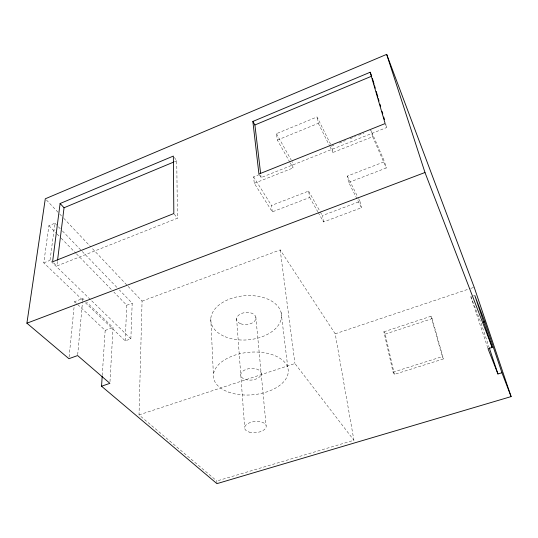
<?xml version="1.0" encoding="UTF-8"?>
<svg xmlns="http://www.w3.org/2000/svg" width="538" height="538" viewBox="0 0 538 538"><rect width="100%" height="100%" fill="white"/><g stroke="black" fill="none" stroke-linecap="round" stroke-linejoin="round"><path stroke-width="0.4" stroke-dasharray="2.69 2.02" d="M216.908 482.976L216.821 480.992L139.019 414.899L142.066 301.119L91.373 247.52M85.394 302.719L125.213 340.857L130.862 338.832L132.193 303.217L119.409 289.982M125.213 340.857L126.753 305.234L113.881 292.08M109.987 381.684L113.047 327.541L86.443 301.993M102.247 375.396L105.159 330.426L77.055 303.93M77.694 354.737L82.516 301.818M82.59 300.991L82.818 298.509L74.614 301.63L74.365 304.104M69.093 357.03L74.284 304.932M174.319 157.426L176.74 160.801L177.466 218.22L56.853 265.967L57.472 260.977M130.862 338.832L50.007 260.358L54.916 223.216L48.918 225.684L43.76 262.853L82.98 300.406M174.426 161.763L176.74 160.801M289.854 162.241L277.366 140.088L276.438 133.673L317.05 116.948L331.159 145.401M277.366 140.088L318.341 123.316L317.05 116.948M333.849 145.226L331.529 146.148L332.894 152.516L372.666 136.713L370.958 130.391L368.638 131.319M339.263 143.061L345.443 140.586M350.083 138.737L355.497 136.571M358.584 135.334L363.997 133.175M43.76 262.853L50.007 260.358M272.295 211.871L271.488 205.462L308.604 191.084L309.713 197.466L272.295 211.871L254.286 183.31L253.586 176.861L258.973 174.722M259.37 174.756L261.105 177.567L386.775 127.486L385.833 124.278M254.286 183.31L293.075 167.957L292.053 161.548M318.24 212.591L323.52 221.952L361.442 207.742L348.738 182.443L347.306 176.094L384.529 161.676L370.958 130.391M348.738 182.443L386.277 167.99L384.529 161.676M323.52 221.952L322.343 215.61L359.969 201.427L358.846 199.188M126.753 305.234L132.193 303.217M142.066 301.119L280.184 249.914L335.201 333.816L353.923 440.292L216.821 480.992M105.159 330.426L113.047 327.541M335.201 333.816L470.225 288.57M471.019 288.307L474.193 287.245M487.764 347.951L470.858 296.774L474.005 295.725M383.897 331.805L430.992 316.25L432.115 318.644L443.453 358.927L394.381 374.381L393.063 372.161L383.897 331.805L385.195 334.098L394.381 374.381M139.019 414.899L294.932 363.533L353.923 440.292M385.195 334.098L432.115 318.644M393.063 372.161L442.33 356.607L443.453 358.927M74.614 301.63L76.45 303.358M82.818 298.509L84.029 299.673M53.645 262.853L56.853 265.967M48.918 225.684L56.53 233.465M57.115 234.064L60.626 237.648M61.211 238.247L75.838 253.203M76.423 253.801L111.541 289.686M54.916 223.216L57.822 226.222M58.407 226.821L61.89 230.432M62.475 231.031L81.648 250.883M82.227 251.488L117.089 287.574M46.443 200.008L59.113 213.411M59.691 214.016L63.148 217.675M63.726 218.28L90.801 246.908M174.285 214.131L177.466 218.22M253.586 176.861L271.488 205.462M290.258 162.953L293.075 167.957M309.713 197.466L317.83 211.871M276.438 133.673L291.253 160.116M308.604 191.084L319.922 211.286M320.325 212.006L322.343 215.61M347.306 176.094L358.476 198.448M318.341 123.316L329.538 145.778M329.908 146.524L332.894 152.516M372.666 136.713L386.277 167.99M385.423 124.211L386.775 127.486M470.858 296.774L481.019 322.995L488.948 346.889M430.992 316.25L442.33 356.607M359.969 201.427L361.442 207.742M280.184 249.914L294.932 363.533M281.139 312.699L287.917 368.227M260.809 175.099L261.105 177.567M255.826 316.963L266.088 425.417M236.612 318.597L244.669 427.394M210.795 318.678L213.411 374.845M228.361 392.041A37.566 21.345 -5.2 0 0 288.018 373.796A37.566 21.345 -5.2 0 0 236.115 354.757A37.566 21.345 -5.2 0 0 228.361 392.041M225.106 336.727A35.461 22.119 -4.9 0 0 281.3 318.462A35.461 22.119 -4.9 0 0 232.019 298.213A35.461 22.119 -4.9 0 0 225.106 336.727M245.046 379.404A10.289 5.844 -5.2 0 0 261.192 374.172A10.289 5.844 -5.2 0 0 246.7 369.196A10.289 5.844 -5.2 0 0 245.046 379.404M240.715 323.768A9.711 6.053 -4.9 0 0 255.933 318.543A9.711 6.053 -4.9 0 0 242.194 313.224A9.711 6.053 -4.9 0 0 240.715 323.768M249.141 432.068A10.834 5.582 -5.5 0 0 266.175 426.869A10.834 5.582 -5.5 0 0 250.977 422.283A10.834 5.582 -5.5 0 0 249.141 432.068"/><path stroke-width="0.81" d="M101.547 386.223L109.893 383.345L77.62 355.564L68.925 358.685L26.9 323.204L45.293 198.791L386.674 54.358L474.193 287.245L511.1 396.6L216.935 483.642L101.547 386.223L102.193 376.23M57.573 260.15L64.049 207.755L60.101 203.519L173.35 156.074L173.835 213.546L52.583 261.811L60.101 203.519M370.164 72.247L385.154 123.558L258.939 174.05L252.86 121.447L370.164 72.247L371.476 75.502M260.621 173.458L254.911 124.971L371.738 76.147M64.049 207.755L173.653 162.086M26.9 323.204L424.98 172.503L386.674 54.358M483.285 322.269L484.792 321.778L501.934 372.753L511.1 396.6M484.792 321.778L474.792 295.463L492.203 347.434L488.027 348.738L497.939 373.971L501.934 372.753M252.86 121.447L254.911 124.971M424.98 172.503L492.203 347.434M489.217 347.689L497.939 373.971M372.444 78.555L374.092 84.17M374.556 85.777L375.262 88.185M376.203 91.393L377.844 97.001M378.315 98.609L379.021 101.016M379.962 104.224L380.669 106.632M382.074 111.44L382.78 113.848M383.722 117.055L384.421 119.463"/></g></svg>
